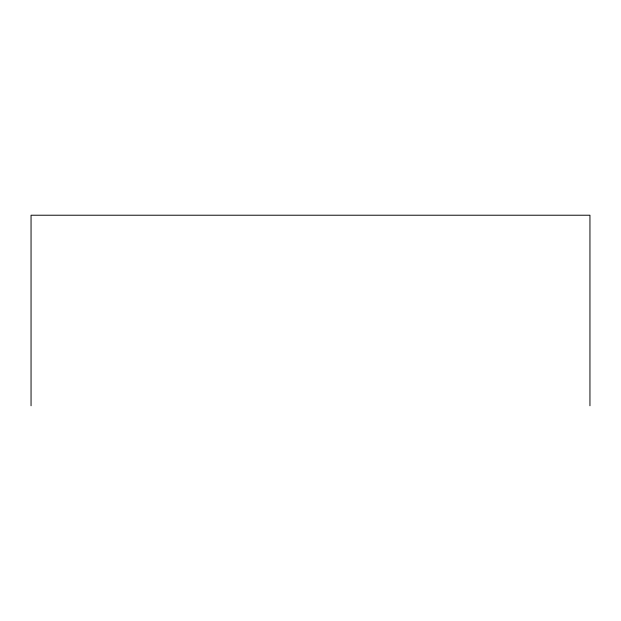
<?xml version="1.0" encoding="UTF-8"?>
<svg xmlns="http://www.w3.org/2000/svg" width="621" height="621" viewBox="0 0 621 621"><rect width="100%" height="100%" fill="white"/><g stroke="black" fill="none" stroke-linecap="round" stroke-linejoin="round"><path stroke-width="0.93" d="M589.95 405.777L589.95 215.223L31.05 215.223L31.05 405.777"/></g></svg>
